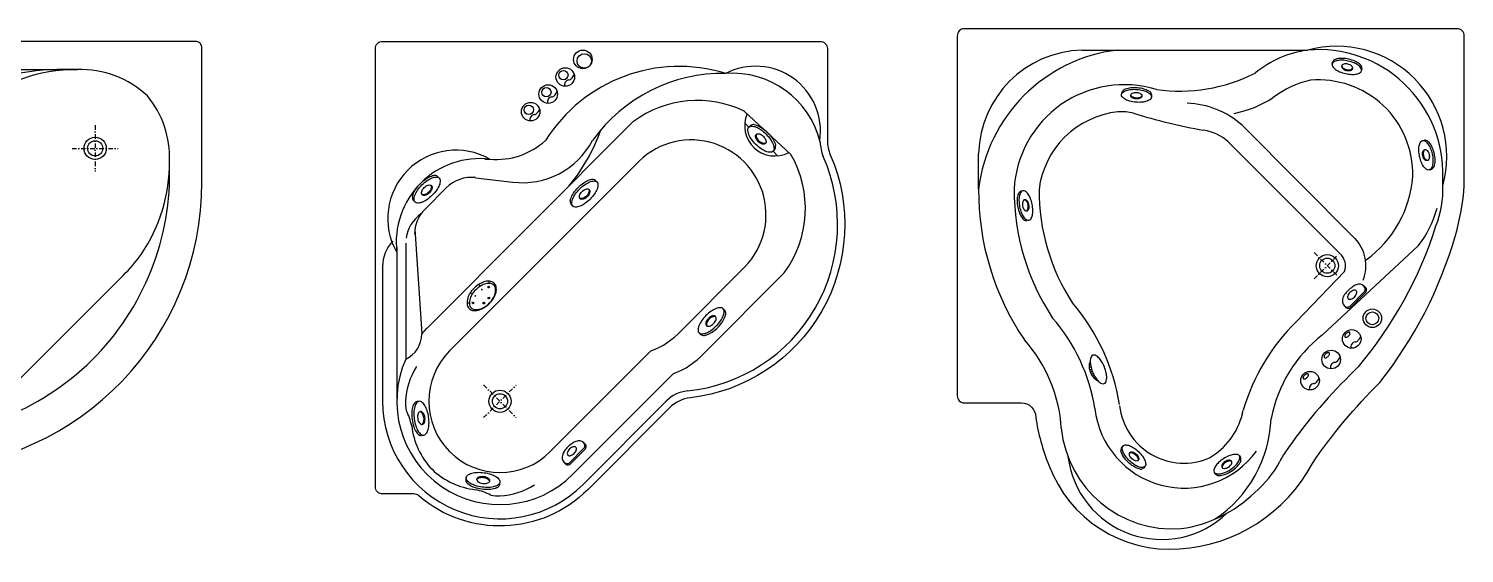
# Model space of a CAD drawing. Header units: millimetres. Extents: x 1333 to 16253, y 1167 to 12480.
# Drawn here: x 9837 to 13871, y 1200 to 2672 of the extents above; entities that cross this region are included whole.
import ezdxf

# ---------------------------------------------------------------- set-up
doc = ezdxf.new("R2010")
doc.units = ezdxf.units.MM
doc.linetypes.add('DASHDOT', pattern=[25.4, 12.7, -6.35, 0, -6.35])

# ---------------------------------------------------------------- blocks, each defined once
blk = doc.blocks.new('40')
at = {"color": 0, "linetype": 'DASHDOT'}
for p, q in [((1881.9, -11389.8), (1881.9, -11519.8)), ((1816.9, -11454.8), (1946.9, -11454.8))]:
    blk.add_line(p, q, dxfattribs=at)
at = {"color": 0}
blk.add_lwpolyline([(981.9, -12338.2, 0.414214), (1000.7, -12354.8), (1408.5, -12354.8, 0.402875), (2181.9, -11549.5), (2181.9, -11173.7, 0.450517), (2163, -11154.8), (1000.7, -11154.8, 0.414214), (981.9, -11171.5), (981.9, -12338.2)], format="xyb", dxfattribs=at)
for points in [[(2181.9, -11171.4), (2181.9, -11171.5)], [(1307.9, -11233.8), (1831.9, -11233.8)], [(1174, -11701.4), (1535.9, -11339.6)], [(1060.9, -11480.8), (1060.9, -12004.8)], [(1623.2, -12148.8), (1960.7, -11811.3)]]:
    blk.add_lwpolyline(points, dxfattribs=at)
for radius in [31.3, 21.3]:
    blk.add_circle((1881.9, -11454.8), radius, dxfattribs=at)
for centre, radius, start, end in [((1795.7, -11968.7), 735.7, 87.1843, 182.8157), ((1292.9, -11465.9), 232.5, 86.3096, 183.6904), ((1827.4, -11688.5), 454.7, 89.4365, 129.8786), ((1842.6, -11505.9), 272.2, 46.7152, 92.2503), ((1818.7, -11480.3), 272.2, 357.7497, 39.3566), ((1636, -11495.5), 454.7, 325.6075, 0.5635), ((1354.2, -11525.2), 737, 267.3392, 1.9671), ((1516.2, -12000.9), 454.7, 138.7961, 180.5635), ((1660.2, -11502.6), 430.8, 314.219, 324.5695), ((1333.5, -12016.1), 272.2, 177.7497, 223.2848), ((1323.6, -11806.7), 454.7, 269.4365, 311.2039), ((1312.8, -11964.1), 297.4, 233.3636, 271.2358)]:
    blk.add_arc(centre, radius, start, end, dxfattribs=at)
blk = doc.blocks.new('41')
at = {"color": 0}
for p, q in [((3707.1, -11351), (3837.1, -11472.1)), ((2814.4, -11959.5), (3394.2, -11379.7)), ((3718.9, -11395.2), (3723.3, -11390.7)), ((2977.2, -11485.2), (2991.1, -11485.2)), ((3786.8, -11463), (3791.2, -11458.6)), ((2848.6, -11538), (2844.2, -11533.6)), ((2878, -12023.2), (3401.3, -11499.9)), ((2951.1, -11537.1), (3055.6, -11549.6)), ((2808.8, -11625.3), (2868.4, -11565.6)), ((3292, -11549.1), (3287.5, -11544.6)), ((2780.7, -11605.9), (2776.3, -11601.5)), ((3224.1, -11616.9), (3219.7, -11612.5)), ((2780.5, -11681.9), (2799.5, -11975.6)), ((2729.5, -11732.9), (2729.5, -12164.6)), ((2754.5, -11721), (2754.5, -12046.8)), ((2689.5, -11786), (2689.5, -12164.6)), ((3528.6, -11966.6), (3698.3, -11796.9)), ((3592.2, -12030.2), (3818.5, -11804)), ((2935.1, -11860.3), (2941.5, -11864.1)), ((2959.6, -11835.9), (2963.3, -11842.3)), ((2988, -11827.6), (2987.9, -11834.2)), ((2926.8, -11888.8), (2933.5, -11888.6)), ((3646.7, -11904.8), (3651.2, -11909.2)), ((3578.9, -11972.7), (3583.3, -11977.1)), ((3160.9, -12306), (3443.7, -12023.2)), ((3224.5, -12369.6), (3507.4, -12086.8)), ((2792.3, -12164.6), (2786.1, -12165.4)), ((3252.8, -12397.9), (3486.4, -12164.3)), ((2805.2, -12259.7), (2799.1, -12260.5)), ((2924.4, -12378.8), (2923.5, -12385)), ((3019.5, -12391.8), (3018.6, -12398))]:
    blk.add_line(p, q, dxfattribs=at)
at = {"color": 0, "linetype": 'DASHDOT'}
for p, q in [((2973.5, -12210.5), (3065.4, -12118.6)), ((2973.5, -12118.6), (3065.4, -12210.5))]:
    blk.add_line(p, q, dxfattribs=at)
at = {"color": 0}
for points in [[(2689.5, -12424.6, -0.414214), (2669.5, -12404.6), (2669.5, -11174.6, -0.414214), (2689.5, -11154.6), (3919.5, -11154.6, -0.414214), (3939.5, -11174.6), (3939.5, -11432.8, 0.102913), (3947.8, -11472.7, -0.50347), (3554.8, -12154.8, 0.169103), (3495.6, -12183.4), (3267, -12412.1, -0.393008), (2790.7, -12429.5, 0.180023), (2777.6, -12424.6)], [(3786.8, -11463, -0.195373), (3780.1, -11465.8, -0.099475), (3766.6, -11463.3, -0.057039), (3753.4, -11456.2, -0.043658), (3738.4, -11443.6, -0.043658), (3725.8, -11428.5, -0.057039), (3718.6, -11415.3, -0.099475), (3716.1, -11401.8, -0.195373), (3718.9, -11395.2, -0.195373), (3725.5, -11392.4, -0.099475), (3739.1, -11394.9, -0.057039), (3752.3, -11402.1, -0.043658), (3767.3, -11414.7, -0.043658), (3779.9, -11429.7, -0.057039), (3787.1, -11442.9, -0.099475), (3789.6, -11456.4, -0.195373)], [(3739.8, -11415.6, -0.158719), (3743.1, -11413.9, -0.106448), (3748.7, -11414.2, -0.071544), (3754.1, -11416.6, -0.057886), (3759.9, -11421.1, -0.057886), (3764.4, -11426.9, -0.071544), (3766.8, -11432.3, -0.106448), (3767.1, -11437.9, -0.158719), (3765.4, -11441.2, -0.158719), (3762, -11442.9, -0.106448), (3756.5, -11442.6, -0.071544), (3751, -11440.2, -0.057886), (3745.3, -11435.7, -0.057886), (3740.7, -11429.9, -0.071544), (3738.4, -11424.5, -0.106448), (3738, -11418.9, -0.158719)], [(2848.6, -11538, -0.195373), (2851.4, -11544.6, -0.099475), (2848.9, -11558.2, -0.057039), (2841.7, -11571.4, -0.043658), (2829.1, -11586.4, -0.043658), (2814.1, -11599, -0.057039), (2800.9, -11606.1, -0.099475), (2787.4, -11608.7, -0.195373), (2780.7, -11605.9, -0.195373), (2777.9, -11599.2, -0.099475), (2780.5, -11585.7, -0.057039), (2787.6, -11572.5, -0.043658), (2800.2, -11557.5, -0.043658), (2815.2, -11544.9, -0.057039), (2828.5, -11537.7, -0.099475), (2842, -11535.2, -0.195373)], [(2801.2, -11585, -0.158719), (2799.4, -11581.7, -0.106448), (2799.8, -11576.1, -0.071544), (2802.1, -11570.7, -0.057886), (2806.7, -11564.9, -0.057886), (2812.4, -11560.4, -0.071544), (2817.9, -11558, -0.106448), (2823.4, -11557.7, -0.158719), (2826.8, -11559.4, -0.158719), (2828.5, -11562.7, -0.106448), (2828.2, -11568.3, -0.071544), (2825.8, -11573.7, -0.057886), (2821.3, -11579.5, -0.057886), (2815.5, -11584, -0.071544), (2810.1, -11586.4, -0.106448), (2804.5, -11586.7, -0.158719)], [(3292, -11549.1, -0.195373), (3294.8, -11555.7, -0.099475), (3292.2, -11569.2, -0.057039), (3285.1, -11582.4, -0.043658), (3272.5, -11597.5, -0.043658), (3257.4, -11610.1, -0.057039), (3244.2, -11617.2, -0.099475), (3230.7, -11619.7, -0.195373), (3224.1, -11616.9, -0.195373), (3221.3, -11610.3, -0.099475), (3223.8, -11596.8, -0.057039), (3231, -11583.6, -0.043658), (3243.6, -11568.6, -0.043658), (3258.6, -11556, -0.057039), (3271.8, -11548.8, -0.099475), (3285.3, -11546.3, -0.195373)], [(3244.5, -11596.1, -0.158719), (3242.8, -11592.7, -0.106448), (3243.1, -11587.2, -0.071544), (3245.5, -11581.7, -0.057886), (3250, -11576, -0.057886), (3255.8, -11571.4, -0.071544), (3261.2, -11569.1, -0.106448), (3266.8, -11568.7, -0.158719), (3270.1, -11570.5, -0.158719), (3271.8, -11573.8, -0.106448), (3271.5, -11579.4, -0.071544), (3269.2, -11584.8, -0.057886), (3264.6, -11590.6, -0.057886), (3258.9, -11595.1, -0.071544), (3253.4, -11597.5, -0.106448), (3247.9, -11597.8, -0.158719)], [(2932.7, -11904.2, 0.150682), (2942.6, -11909.4, 0.107021), (2958.3, -11909, 0.075013), (2973.6, -11902.7, 0.061733), (2989.6, -11890.3, 0.061733), (3002, -11874.4, 0.075013), (3008.3, -11859, 0.107021), (3008.7, -11843.4, 0.150682), (3003.4, -11833.5, 0.150682), (2993.5, -11828.2, 0.107021), (2977.9, -11828.6, 0.075013), (2962.5, -11834.9, 0.061733), (2946.6, -11847.3, 0.061733), (2934.2, -11863.3, 0.075013), (2927.9, -11878.6, 0.107021), (2927.5, -11894.3, 0.150682)], [(2938.5, -11902.5, 0.153547), (2947.2, -11907, 0.106863), (2961.2, -11906.5, 0.073765), (2974.9, -11900.8, 0.060325), (2989.2, -11889.6, 0.060325), (3000.4, -11875.3, 0.073765), (3006.2, -11861.5, 0.106863), (3006.7, -11847.6, 0.153547), (3002.1, -11838.9, 0.153547), (2993.4, -11834.3, 0.106863), (2979.5, -11834.8, 0.073765), (2965.7, -11840.6, 0.060325), (2951.4, -11851.8, 0.060325), (2940.2, -11866.1, 0.073765), (2934.5, -11879.8, 0.106863), (2934, -11893.8, 0.153547)], [(3646.7, -11904.8, 0.195373), (3640.1, -11902, 0.099475), (3626.6, -11904.5, 0.057039), (3613.4, -11911.7, 0.043658), (3598.4, -11924.3, 0.043658), (3585.8, -11939.3, 0.057039), (3578.6, -11952.5, 0.099475), (3576.1, -11966, 0.195373), (3578.9, -11972.7, 0.195373), (3585.5, -11975.5, 0.099475), (3599, -11972.9, 0.057039), (3612.2, -11965.8, 0.043658), (3627.3, -11953.2, 0.043658), (3639.9, -11938.1, 0.057039), (3647, -11924.9, 0.099475), (3649.5, -11911.4, 0.195373)], [(3599.7, -11952.2, 0.158719), (3603.1, -11954, 0.106448), (3608.6, -11953.6, 0.071544), (3614.1, -11951.3, 0.057886), (3619.8, -11946.7, 0.057886), (3624.4, -11941, 0.071544), (3626.8, -11935.5, 0.106448), (3627.1, -11930, 0.158719), (3625.4, -11926.6, 0.158719), (3622, -11924.9, 0.106448), (3616.5, -11925.2, 0.071544), (3611, -11927.6, 0.057886), (3605.3, -11932.1, 0.057886), (3600.7, -11937.9, 0.071544), (3598.3, -11943.3, 0.106448), (3598, -11948.9, 0.158719)], [(2805.2, -12259.7, 0.195373), (2811.5, -12256.1, 0.099475), (2817.7, -12243.8, 0.057039), (2820, -12229, 0.043658), (2819, -12209.4, 0.043658), (2814.7, -12190.3, 0.057039), (2808.5, -12176.6, 0.099475), (2799.3, -12166.4, 0.195373), (2792.3, -12164.6, 0.195373), (2786, -12168.2, 0.099475), (2779.9, -12180.5, 0.057039), (2777.6, -12195.3, 0.043658), (2778.5, -12214.9, 0.043658), (2782.9, -12234, 0.057039), (2789, -12247.7, 0.099475), (2798.3, -12257.9, 0.195373)], [(2795.9, -12193.5, 0.158719), (2792.5, -12195.2, 0.106448), (2789.4, -12199.8, 0.071544), (2788, -12205.6, 0.057886), (2788.2, -12212.9, 0.057886), (2790, -12220, 0.071544), (2792.9, -12225.2, 0.106448), (2797.1, -12228.8, 0.158719), (2800.8, -12229.5, 0.158719), (2804.2, -12227.8, 0.106448), (2807.3, -12223.2, 0.071544), (2808.7, -12217.5, 0.057886), (2808.6, -12210.1, 0.057886), (2806.8, -12203, 0.071544), (2803.9, -12197.8, 0.106448), (2799.6, -12194.2, 0.158719)], [(3210.2, -12315.9, 0.158719), (3213.2, -12317.4, 0.106448), (3218, -12317.2, 0.071544), (3222.8, -12315.1, 0.057886), (3227.8, -12311.2, 0.057886), (3231.9, -12306.2, 0.071544), (3234, -12301.5, 0.106448), (3234.3, -12296.6, 0.158719), (3232.8, -12293.7, 0.158719), (3229.9, -12292.2, 0.106448), (3225.1, -12292.4, 0.071544), (3220.3, -12294.4, 0.057886), (3215.2, -12298.4, 0.057886), (3211.2, -12303.3, 0.071544), (3209.1, -12308.1, 0.106448), (3208.8, -12312.9, 0.158719)], [(2924.4, -12378.8, -0.195373), (2927.9, -12372.6, -0.099475), (2940.2, -12366.4, -0.057039), (2955.1, -12364.1, -0.043658), (2974.7, -12365, -0.043658), (2993.8, -12369.4, -0.057039), (3007.5, -12375.5, -0.099475), (3017.7, -12384.8, -0.195373), (3019.5, -12391.8, -0.195373), (3015.9, -12398, -0.099475), (3003.6, -12404.2, -0.057039), (2988.7, -12406.5, -0.043658), (2969.1, -12405.5, -0.043658), (2950, -12401.2, -0.057039), (2936.3, -12395, -0.099475), (2926.1, -12385.8, -0.195373)], [(2990.5, -12388.1, -0.158719), (2988.9, -12391.5, -0.106448), (2984.3, -12394.6, -0.071544), (2978.5, -12396, -0.057886), (2971.2, -12395.9, -0.057886), (2964, -12394.1, -0.071544), (2958.9, -12391.2, -0.106448), (2955.3, -12386.9, -0.158719), (2954.6, -12383.2, -0.158719), (2956.2, -12379.8, -0.106448), (2960.8, -12376.7, -0.071544), (2966.6, -12375.3, -0.057886), (2973.9, -12375.5, -0.057886), (2981, -12377.3, -0.071544), (2986.2, -12380.2, -0.106448), (2989.8, -12384.4, -0.158719)]]:
    blk.add_lwpolyline(points, format="xyb", close=True, dxfattribs=at)
for points in [[(3707.4, -11383.7), (3718.9, -11395.2)], [(3786.8, -11463), (3799.4, -11475.7)], [(3213.6, -12338.3), (3257.1, -12294.7)], [(3216.6, -12341.3), (3260.2, -12297.7)]]:
    blk.add_lwpolyline(points, dxfattribs=at)
for points in [[(3734.2, -11387.9, -0.040111), (3740.5, -11389.6, -0.061877), (3755.5, -11397.2, -0.048131), (3771.6, -11410.4, -0.048131), (3784.8, -11426.4, -0.061877), (3792.4, -11441.4, -0.040111), (3794.1, -11447.7, -0.182518)], [(3766.3, -11440.1, -0.098425), (3764.1, -11440.9, -0.106448), (3758.5, -11440.6, -0.071544), (3753.1, -11438.2, -0.057886), (3747.3, -11433.7, -0.057886), (3742.8, -11427.9, -0.071544), (3740.4, -11422.5, -0.106448), (3740.1, -11416.9, -0.098425), (3740.9, -11414.7, -0.158719)], [(2773.4, -11590.6, -0.040111), (2775.1, -11584.2, -0.061877), (2782.8, -11569.3, -0.048131), (2796, -11553.2, -0.048131), (2812, -11540, -0.061877), (2827, -11532.4, -0.040111), (2833.3, -11530.7, -0.182518)], [(2825.7, -11558.5, -0.098425), (2826.5, -11560.7, -0.106448), (2826.2, -11566.3, -0.071544), (2823.8, -11571.7, -0.057886), (2819.2, -11577.5, -0.057886), (2813.5, -11582, -0.071544), (2808, -11584.4, -0.106448), (2802.5, -11584.7, -0.098425), (2800.3, -11583.9, -0.158719)], [(3216.8, -11601.6, -0.040111), (3218.5, -11595.3, -0.061877), (3226.1, -11580.3, -0.048131), (3239.3, -11564.3, -0.048131), (3255.3, -11551.1, -0.061877), (3270.3, -11543.5, -0.040111), (3276.6, -11541.8, -0.182518)], [(3269, -11569.6, -0.098425), (3269.8, -11571.8, -0.106448), (3269.5, -11577.3, -0.071544), (3267.1, -11582.8, -0.057886), (3262.6, -11588.5, -0.057886), (3256.8, -11593.1, -0.071544), (3251.4, -11595.5, -0.106448), (3245.8, -11595.8, -0.098425), (3243.6, -11595, -0.158719)], [(3594.2, -11980, 0.040111), (3600.5, -11978.2, 0.061877), (3615.5, -11970.6, 0.048131), (3631.5, -11957.4, 0.048131), (3644.7, -11941.4, 0.061877), (3652.3, -11926.4, 0.040111), (3654.1, -11920.1, 0.182518)], [(3626.3, -11927.7, 0.098425), (3624, -11926.9, 0.106448), (3618.5, -11927.2, 0.071544), (3613, -11929.6, 0.057886), (3607.3, -11934.2, 0.057886), (3602.7, -11939.9, 0.071544), (3600.3, -11945.4, 0.106448), (3600, -11950.9, 0.098425), (3600.9, -11953.1, 0.158719)], [(2777.2, -12172.4, 0.040111), (2774.8, -12178.4, 0.061877), (2771.7, -12195, 0.048131), (2772.5, -12215.7, 0.048131), (2777.3, -12235.9, 0.061877), (2784.6, -12251.1, 0.040111), (2788.6, -12256.2, 0.182518)], [(2799.4, -12229.5, 0.098425), (2801.4, -12228.2, 0.106448), (2804.5, -12223.6, 0.071544), (2805.9, -12217.8, 0.057886), (2805.7, -12210.5, 0.057886), (2803.9, -12203.4, 0.071544), (2801, -12198.2, 0.106448), (2796.8, -12194.6, 0.098425), (2794.5, -12193.9, 0.158719)], [(3239.1, -12275.5, 0.057766), (3232.9, -12277.1, 0.057039), (3222.4, -12282.7, 0.043658), (3210.4, -12292.6, 0.043658), (3200.3, -12304.4, 0.015076), (3198.5, -12307, 0.099475)], [(2954.6, -12384.7, -0.098425), (2955.8, -12382.7, -0.106448), (2960.4, -12379.6, -0.071544), (2966.2, -12378.2, -0.057886), (2973.5, -12378.3, -0.057886), (2980.7, -12380.1, -0.071544), (2985.8, -12383, -0.106448), (2989.5, -12387.3, -0.098425), (2990.1, -12389.5, -0.158719)], [(3011.7, -12406.8, -0.040111), (3005.6, -12409.3, -0.061877), (2989.1, -12412.3, -0.048131), (2968.3, -12411.5, -0.048131), (2948.1, -12406.7, -0.061877), (2933, -12399.4, -0.040111), (2927.8, -12395.4, -0.182518)]]:
    blk.add_lwpolyline(points, format="xyb", dxfattribs=at)
at = {"color": 0, "const_width": 2.5}
for points in [[(2969.1, -11850.1, -1), (2967.4, -11851.9, -1)], [(2988.6, -11843.3, -1), (2986.8, -11845.1, -1)], [(2942.6, -11889.3, 1), (2944.3, -11887.6, 1)], [(2949.3, -11869.9, 1), (2951.1, -11868.2, 1)], [(2973.5, -11889.6, 1), (2975.3, -11887.9, 1)], [(2988.8, -11874.3, -1), (2987.1, -11876.1, -1)]]:
    blk.add_lwpolyline(points, format="xyb", close=True, dxfattribs=at)
at = {"color": 0}
for centre, radius in [((3252.3, -11205.1), 26.1), ((3256.4, -11209.4), 20.2), ((3202.9, -11254.5), 26.1), ((3197.6, -11249.3), 13.1), ((3155, -11302.4), 26.1), ((3149.8, -11297.2), 13.1), ((3105.6, -11351.8), 26.1), ((3100.4, -11346.6), 13.1), ((2987.7, -11844.2), 2.31), ((2943.5, -11888.5), 2.31), ((2974.2, -11889.1), 2.31), ((2988.3, -11875), 2.31), ((3019.5, -12164.6), 31.3), ((3019.5, -12164.6), 21.3)]:
    blk.add_circle(centre, radius, dxfattribs=at)
for centre, radius, start, end in [((3523, -11668.1), 443.2, 72.8446, 147.934), ((3174.7, -11217.1), 61.9, 317.5539, 329.7295), ((3646.2, -11695.8), 451.3, 89.0433, 144.3492), ((3737.6, -11406.8), 182.6, 351.8119, 117.3662), ((3672.8, -11498), 254.1, 13.8975, 94.3035), ((3215.1, -11276.8), 14.5, 97.3707, 195.0399), ((3213.3, -11253.6), 8.9, 269.5067, 323.447), ((3167.2, -11324.7), 14.5, 97.3707, 195.0399), ((3165.4, -11301.5), 8.9, 269.5067, 323.447), ((3126.9, -11265), 61.9, 317.5539, 329.7295), ((3574.4, -11623.8), 303.4, 64.0468, 126.4248), ((3117.8, -11374.1), 14.5, 97.3707, 195.0399), ((3116, -11350.9), 8.9, 269.5067, 323.447), ((3077.5, -11314.4), 61.9, 317.5539, 329.7295), ((3791.6, -11391.5), 84.6, 156.369, 297.689), ((2798.7, -11219.6), 536.8, 320.5298, 340.1234), ((3732.7, -11404.2), 16.4, 84.7302, 124.9485), ((3009.5, -11280.8), 205.2, 264.849, 312.2226), ((3082.3, -11327.9), 223.3, 263.1295, 331.9992), ((3556.9, -11641.3), 210.2, 312.2737, 137.7263), ((3777.8, -11449.2), 16.4, 325.0515, 5.2698), ((4019.5, -11437), 100, 180, 203.9179), ((2895.8, -11651.5), 191.7, 60.1842, 209.8158), ((2963.2, -11718.9), 235.4, 83.1892, 186.8108), ((3498.4, -11668.1), 470, 275.9131, 23.9179), ((3574.4, -11623.8), 303.4, 323.5752, 30.0112), ((2834.8, -11547), 16.4, 55.0515, 95.2698), ((2939.1, -11636.3), 100, 83.1295, 135), ((3278.1, -11558.1), 16.4, 55.0515, 95.2698), ((2789.7, -11592.1), 16.4, 174.7302, 214.9485), ((3233.1, -11603.1), 16.4, 174.7302, 214.9485), ((2854.5, -11721), 100, 124.8179, 171.8699), ((2879.5, -11696), 100, 135, 180), ((2789.5, -11786), 100, 135, 180), ((3637.7, -11918.6), 16.4, 354.7302, 34.9485), ((2721.2, -11975.9), 78.3, 295.1544, 0.2232), ((3019.5, -12164.6), 290, 135, 139.3428), ((3373, -11825.2), 210.2, 289.6538, 317.7263), ((3592.7, -11963.6), 16.4, 235.0515, 275.2698), ((3019.5, -12164.6), 290, 156.0349, 315), ((3019.5, -12164.6), 200, 135, 315), ((3436.7, -11888.8), 210.2, 289.6538, 317.7263), ((2956.2, -12175.9), 202.7, 147.6231, 176.8062), ((3557.1, -12235), 100, 95.9131, 135), ((3019.5, -12164.6), 330, 180, 315), ((2844.9, -12168.9), 91.1, 177.2928, 193.3108), ((2791.1, -12181), 16.4, 107.807, 148.0253), ((2568.2, -12279.5), 208.3, 12.7837, 25.492), ((2980.6, -12209.9), 210.6, 186.417, 223.7624), ((2799.7, -12244.2), 16.4, 227.4857, 267.704), ((3242.1, -12292.4), 17.1, 25.8403, 100.007), ((3251.1, -12291.7), 10.8, 326.3237, 65.3925), ((3246.1, -12289.4), 12.2, 334.1157, 21.5493), ((3211.2, -12323.2), 17.1, 169.993, 244.1597), ((3225.8, -12323), 31.5, 149.6316, 174.9948), ((3210.6, -12332.3), 10.8, 204.6075, 303.6763), ((3208.2, -12327.3), 12.2, 248.4507, 295.8843), ((2974.2, -12203.5), 210.6, 226.2376, 263.583), ((2939.9, -12384.3), 16.4, 182.296, 222.5143), ((2904.5, -12615.9), 208.3, 64.508, 77.2163), ((3003, -12392.9), 16.4, 301.9747, 342.193), ((3008.2, -12227.9), 202.7, 273.1938, 302.3769), ((3015.2, -12339.2), 91.1, 256.6892, 272.7072)]:
    blk.add_arc(centre, radius, start, end, dxfattribs=at)
blk = doc.blocks.new('42')
at = {"color": 0}
for p, q in [((5358.2, -11218.1), (5359.5, -11212.7)), ((5440.8, -11236.6), (5442, -11231.2)), ((4766.2, -11304.1), (4766.6, -11298.6)), ((4850.5, -11310.7), (4851, -11305.2)), ((5612.3, -11432.9), (5617.7, -11431.7)), ((5630.8, -11515.5), (5636.2, -11514.3)), ((4489.1, -11573.7), (4483.7, -11574.8)), ((4505.7, -11656.6), (4500.3, -11657.7)), ((4770.5, -12289.7), (4766.7, -12293.7)), ((5097.7, -12317.9), (5100.7, -12322.6)), ((4831.8, -12348.1), (4827.9, -12352.1)), ((5026.9, -12364.2), (5029.9, -12368.8))]:
    blk.add_line(p, q, dxfattribs=at)
at = {"color": 0, "linetype": 'DASHDOT'}
for p, q in [((5307.6, -11820.9), (5379.2, -11749.3)), ((5307.7, -11747.4), (5377, -11816.7))]:
    blk.add_line(p, q, dxfattribs=at)
at = {"color": 0}
for points in [[(5729.4, -11558.8), (5729.4, -11139.1, 0.414214), (5709.4, -11119.1), (4324.4, -11119.1, 0.414214), (4304.4, -11139.1), (4304.4, -12149.1, 0.414214), (4324.4, -12169.1), (4484.9, -12169.1, -0.414214), (4524.9, -12209.1, 0.062234), (4562.3, -12344.2, 0.3336), (4929.4, -12579.1, 0.259184), (5302.6, -12339, -0.048654), (5492.1, -12111.9, 0.097168), (5704.3, -11699.6, 0.05446), (5729.4, -11558.8, 0.05446)], [(5439, -11221.7, 0.040111), (5434.8, -11217.8, 0.061877), (5422, -11210.2, 0.048131), (5404.6, -11204.5, 0.048131), (5386.5, -11202.3, 0.061877), (5371.7, -11203.7, 0.040111), (5366.2, -11205.4, 0.182518)], [(5385, -11222.5, 0.098425), (5385.5, -11224.5, 0.106448), (5388.3, -11228.5, 0.071544), (5392.6, -11231.4, 0.057886), (5398.7, -11233.6, 0.057886), (5405.2, -11234.3, 0.071544), (5410.4, -11233.5, 0.106448), (5414.6, -11231.1, 0.098425), (5415.9, -11229.4, 0.158719)], [(4772.2, -11290.4, -0.040111), (4777.5, -11287.9, -0.061877), (4791.9, -11284.4, -0.048131), (4810.2, -11284.1, -0.048131), (4828.2, -11287.3, -0.061877), (4841.9, -11293, -0.040111), (4846.7, -11296.2, -0.182518)], [(4823.6, -11307, -0.098425), (4822.6, -11308.9, -0.106448), (4818.7, -11311.8, -0.071544), (4813.7, -11313.4, -0.057886), (4807.3, -11313.6, -0.057886), (4800.9, -11312.3, -0.071544), (4796.2, -11310.1, -0.106448), (4792.8, -11306.5, -0.098425), (4792.1, -11304.6, -0.158719)], [(5627.1, -11434.7, -0.040111), (5631, -11439, -0.061877), (5638.6, -11451.7, -0.048131), (5644.3, -11469.1, -0.048131), (5646.6, -11487.3, -0.061877), (5645.2, -11502, -0.040111), (5643.4, -11507.6, -0.182518)], [(5626.4, -11488.7, -0.098425), (5624.3, -11488.3, -0.106448), (5620.3, -11485.5, -0.071544), (5617.4, -11481.1, -0.057886), (5615.3, -11475, -0.057886), (5614.6, -11468.6, -0.071544), (5615.4, -11463.4, -0.106448), (5617.8, -11459.1, -0.098425), (5619.4, -11457.8, -0.158719)], [(4476.3, -11581.3, 0.040111), (4474.4, -11586.8, 0.061877), (4472.7, -11601.5, 0.048131), (4474.6, -11619.7, 0.048131), (4479.9, -11637.3, 0.061877), (4487.1, -11650.2, 0.040111), (4490.9, -11654.5, 0.182518)], [(4498.9, -11630.4, 0.098425), (4500.6, -11629.2, 0.106448), (4503.1, -11624.9, 0.071544), (4504, -11619.8, 0.057886), (4503.5, -11613.3, 0.057886), (4501.5, -11607.2, 0.071544), (4498.6, -11602.8, 0.106448), (4494.7, -11599.8, 0.098425), (4492.7, -11599.3, 0.158719)], [(5431.9, -11836.3, 0.057766), (5425.7, -11837.9, 0.057039), (5415.2, -11843.5, 0.043658), (5403.2, -11853.4, 0.043658), (5393.1, -11865.3, 0.015076), (5391.3, -11867.9, 0.099475)], [(4678.3, -12053.3, 0.10552), (4675.3, -12062.2, 0.070112), (4675.6, -12072.3, 0.05636), (4679.1, -12084.4, 0.05636), (4685.2, -12095.4, 0.070112), (4692.1, -12102.7, 0.091563), (4699.3, -12106.5, 0.044698)], [(4818.4, -12354.9, -0.040111), (4812.8, -12353.5, -0.061877), (4799.4, -12347.1, -0.048131), (4785, -12335.8, -0.048131), (4773.1, -12321.9, -0.061877), (4766.1, -12308.9, -0.040111), (4764.4, -12303.3, -0.182518)], [(4789.1, -12309.5, -0.098425), (4791, -12308.7, -0.106448), (4795.9, -12308.9, -0.071544), (4800.8, -12310.9, -0.057886), (4805.9, -12314.8, -0.057886), (4810.1, -12319.7, -0.071544), (4812.3, -12324.5, -0.106448), (4812.7, -12329.4, -0.098425), (4812, -12331.4, -0.158719)], [(5038.8, -12373.3, 0.040111), (5044.5, -12373, 0.061877), (5058.8, -12369.1, 0.048131), (5075.1, -12360.6, 0.048131), (5089.4, -12349.2, 0.061877), (5098.6, -12337.6, 0.040111), (5101.3, -12332.5, 0.182518)], [(5075.9, -12334, 0.098425), (5074.1, -12332.9, 0.106448), (5069.3, -12332.2, 0.071544), (5064.1, -12333.3, 0.057886), (5058.4, -12336.2, 0.057886), (5053.4, -12340.3, 0.071544), (5050.3, -12344.6, 0.106448), (5049.1, -12349.3, 0.098425), (5049.4, -12351.4, 0.158719)]]:
    blk.add_lwpolyline(points, format="xyb", dxfattribs=at)
for points in [[(4654.4, -11179.1), (5289.4, -11179.1)], [(5423, -11708.3), (5104.8, -11390.1)], [(5380.6, -11750.7), (5066.2, -11436.3)], [(4364.4, -11569.1), (4364.4, -11469.1)], [(5669.4, -11558.8), (5669.4, -11536.2)], [(5600.2, -11728.4), (5330.9, -11978.5)], [(5392.6, -11800.5), (5256.9, -11941.3)], [(5406.4, -11899.1), (5449.9, -11855.6)], [(5409.4, -11902.1), (5452.9, -11858.6)], [(4675.3, -12062.5), (4678.8, -12061)], [(4675.2, -12069.6), (4680.1, -12067.6)], [(4676.4, -12076.2), (4681.9, -12074.1)], [(4678.3, -12082.6), (4684, -12080.3)], [(4681, -12088.6), (4686.6, -12086.4)], [(4684.5, -12094.4), (4689.5, -12092.3)], [(4688.8, -12099.7), (4692.9, -12098.1)], [(4694.7, -12104.5), (4696.8, -12103.7)]]:
    blk.add_lwpolyline(points, dxfattribs=at)
for points in [[(5358.2, -11218.1, 0.195373), (5359.3, -11224.3, 0.099475), (5367.6, -11233.2, 0.057039), (5379.1, -11239.6, 0.043658), (5395.6, -11244.9, 0.043658), (5412.7, -11247.2, 0.057039), (5425.9, -11246.3, 0.099475), (5437.2, -11241.8, 0.195373), (5440.8, -11236.6, 0.195373), (5439.8, -11230.3, 0.099475), (5431.5, -11221.4, 0.057039), (5419.9, -11215, 0.043658), (5403.5, -11209.7, 0.043658), (5386.3, -11207.4, 0.057039), (5373.1, -11208.3, 0.099475), (5361.9, -11212.8, 0.195373)], [(5415.8, -11230.7, 0.158719), (5415.5, -11227.4, 0.106448), (5412.6, -11223.4, 0.071544), (5408.3, -11220.4, 0.057886), (5402.2, -11218.3, 0.057886), (5395.7, -11217.6, 0.071544), (5390.6, -11218.4, 0.106448), (5386.3, -11220.8, 0.158719), (5384.6, -11223.7, 0.158719), (5384.9, -11227, 0.106448), (5387.7, -11231, 0.071544), (5392.1, -11233.9, 0.057886), (5398.2, -11236, 0.057886), (5404.6, -11236.7, 0.071544), (5409.8, -11235.9, 0.106448), (5414.1, -11233.5, 0.158719)], [(4850.5, -11310.7, -0.195373), (4847.7, -11316.3, -0.099475), (4837.2, -11322.4, -0.057039), (4824.2, -11325.2, -0.043658), (4806.9, -11325.3, -0.043658), (4789.9, -11322.5, -0.057039), (4777.5, -11317.7, -0.099475), (4768.1, -11310.1, -0.195373), (4766.2, -11304.1, -0.195373), (4769, -11298.4, -0.099475), (4779.5, -11292.3, -0.057039), (4792.5, -11289.6, -0.043658), (4809.8, -11289.4, -0.043658), (4826.8, -11292.3, -0.057039), (4839.2, -11297, -0.099475), (4848.6, -11304.6, -0.195373)], [(4791.8, -11305.8, -0.158719), (4793.1, -11302.7, -0.106448), (4797, -11299.8, -0.071544), (4802, -11298.2, -0.057886), (4808.5, -11298, -0.057886), (4814.8, -11299.2, -0.071544), (4819.5, -11301.5, -0.106448), (4822.9, -11305.1, -0.158719), (4823.7, -11308.3, -0.158719), (4822.4, -11311.4, -0.106448), (4818.5, -11314.3, -0.071544), (4813.5, -11315.9, -0.057886), (4807.1, -11316.1, -0.057886), (4800.7, -11314.9, -0.071544), (4796, -11312.6, -0.106448), (4792.6, -11309, -0.158719)], [(5630.8, -11515.5, -0.195373), (5624.5, -11514.5, -0.099475), (5615.6, -11506.2, -0.057039), (5609.2, -11494.6, -0.043658), (5604, -11478.2, -0.043658), (5601.7, -11461, -0.057039), (5602.6, -11447.8, -0.099475), (5607.1, -11436.6, -0.195373), (5612.3, -11432.9, -0.195373), (5618.5, -11434, -0.099475), (5627.4, -11442.2, -0.057039), (5633.9, -11453.8, -0.043658), (5639.1, -11470.3, -0.043658), (5641.4, -11487.4, -0.057039), (5640.5, -11500.6, -0.099475), (5636, -11511.9, -0.195373)], [(5618.2, -11458, -0.158719), (5621.5, -11458.3, -0.106448), (5625.5, -11461.1, -0.071544), (5628.4, -11465.5, -0.057886), (5630.5, -11471.6, -0.057886), (5631.2, -11478, -0.071544), (5630.4, -11483.2, -0.106448), (5628, -11487.5, -0.158719), (5625.2, -11489.2, -0.158719), (5621.8, -11488.9, -0.106448), (5617.9, -11486, -0.071544), (5614.9, -11481.7, -0.057886), (5612.8, -11475.6, -0.057886), (5612.1, -11469.1, -0.071544), (5612.9, -11463.9, -0.106448), (5615.3, -11459.7, -0.158719)], [(4505.7, -11656.6, 0.195373), (4511, -11653.1, 0.099475), (4515.8, -11642, 0.057039), (4517, -11628.8, 0.043658), (4515.1, -11611.6, 0.043658), (4510.2, -11595, 0.057039), (4504, -11583.3, 0.099475), (4495.3, -11574.9, 0.195373), (4489.1, -11573.7, 0.195373), (4483.8, -11577.2, 0.099475), (4479.1, -11588.3, 0.057039), (4477.9, -11601.5, 0.043658), (4479.8, -11618.7, 0.043658), (4484.6, -11635.3, 0.057039), (4490.8, -11647, 0.099475), (4499.5, -11655.5, 0.195373)], [(4493.9, -11598.9, 0.158719), (4491, -11600.6, 0.106448), (4488.5, -11604.8, 0.071544), (4487.6, -11610, 0.057886), (4488.1, -11616.4, 0.057886), (4490.1, -11622.6, 0.071544), (4493, -11627, 0.106448), (4496.9, -11629.9, 0.158719), (4500.2, -11630.3, 0.158719), (4503.1, -11628.7, 0.106448), (4505.6, -11624.4, 0.071544), (4506.5, -11619.3, 0.057886), (4506, -11612.8, 0.057886), (4504, -11606.7, 0.071544), (4501.1, -11602.3, 0.106448), (4497.2, -11599.3, 0.158719)], [(5403, -11876.7, 0.158719), (5406, -11878.2, 0.106448), (5410.8, -11878, 0.071544), (5415.6, -11876, 0.057886), (5420.6, -11872, 0.057886), (5424.6, -11867.1, 0.071544), (5426.8, -11862.3, 0.106448), (5427.1, -11857.5, 0.158719), (5425.6, -11854.5, 0.158719), (5422.7, -11853, 0.106448), (5417.8, -11853.2, 0.071544), (5413.1, -11855.3, 0.057886), (5408, -11859.2, 0.057886), (5404, -11864.2, 0.071544), (5401.9, -11868.9, 0.106448), (5401.6, -11873.8, 0.158719)], [(5397.5, -11974.3, 0.052913), (5395.1, -11977.3, 0.066769), (5393.8, -11980, 0.104975), (5393.5, -11982.7, 0.170189), (5394.3, -11984.3, 0.170189), (5395.9, -11985, 0.104975), (5398.6, -11984.8, 0.066769), (5401.3, -11983.5, 0.052913), (5404.2, -11981.1, 0.052913), (5406.6, -11978.2, 0.066769), (5407.9, -11975.5, 0.104975), (5408.2, -11972.7, 0.170189), (5407.4, -11971.2, 0.170189), (5405.8, -11970.4, 0.104975), (5403.1, -11970.7, 0.066769), (5400.4, -11972, 0.052913)], [(4685.4, -12035.4, 0.197248), (4680.8, -12039.9, 0.09896), (4678.3, -12051.9, 0.056355), (4679.6, -12065.2, 0.043043), (4684.7, -12082, 0.043043), (4692.6, -12097.7, 0.056355), (4700.9, -12108.2, 0.09896), (4711.1, -12115.1, 0.197248), (4717.4, -12115.1, 0.197248), (4722, -12110.7, 0.09896), (4724.5, -12098.7, 0.056355), (4723.2, -12085.4, 0.043043), (4718.1, -12068.6, 0.043043), (4710.2, -12052.9, 0.056355), (4701.9, -12042.4, 0.09896), (4691.7, -12035.5, 0.197248)], [(5339.7, -12032.1, 0.052913), (5337.4, -12035, 0.066769), (5336.1, -12037.7, 0.104975), (5335.8, -12040.4, 0.170189), (5336.6, -12042, 0.170189), (5338.1, -12042.8, 0.104975), (5340.9, -12042.5, 0.066769), (5343.6, -12041.2, 0.052913), (5346.5, -12038.9, 0.052913), (5348.9, -12035.9, 0.066769), (5350.2, -12033.2, 0.104975), (5350.4, -12030.5, 0.170189), (5349.7, -12028.9, 0.170189), (5348.1, -12028.2, 0.104975), (5345.4, -12028.4, 0.066769), (5342.7, -12029.7, 0.052913)], [(5280.5, -12091.3, 0.052913), (5278.1, -12094.2, 0.066769), (5276.9, -12096.9, 0.104975), (5276.6, -12099.7, 0.170189), (5277.3, -12101.2, 0.170189), (5278.9, -12102, 0.104975), (5281.7, -12101.7, 0.066769), (5284.4, -12100.5, 0.052913), (5287.3, -12098.1, 0.052913), (5289.7, -12095.2, 0.066769), (5290.9, -12092.5, 0.104975), (5291.2, -12089.7, 0.170189), (5290.5, -12088.1, 0.170189), (5288.9, -12087.4, 0.104975), (5286.1, -12087.7, 0.066769), (5283.4, -12088.9, 0.052913)], [(4770.5, -12289.7, -0.195373), (4776.3, -12287.1, -0.099475), (4788.3, -12289, -0.057039), (4800.1, -12295.1, -0.043658), (4813.6, -12305.9, -0.043658), (4825, -12318.9, -0.057039), (4831.6, -12330.3, -0.099475), (4834.1, -12342.2, -0.195373), (4831.8, -12348.1, -0.195373), (4826, -12350.7, -0.099475), (4814, -12348.8, -0.057039), (4802.2, -12342.7, -0.043658), (4788.7, -12331.9, -0.043658), (4777.3, -12319, -0.057039), (4770.7, -12307.5, -0.099475), (4768.2, -12295.6, -0.195373)], [(4813, -12330.6, -0.158719), (4810, -12332.1, -0.106448), (4805.1, -12332, -0.071544), (4800.3, -12330, -0.057886), (4795.1, -12326.1, -0.057886), (4791, -12321.1, -0.071544), (4788.8, -12316.4, -0.106448), (4788.4, -12311.5, -0.158719), (4789.8, -12308.5, -0.158719), (4792.8, -12306.9, -0.106448), (4797.7, -12307.1, -0.071544), (4802.5, -12309, -0.057886), (4807.7, -12312.9, -0.057886), (4811.8, -12317.9, -0.071544), (4814, -12322.7, -0.106448), (4814.4, -12327.6, -0.158719)], [(5097.7, -12317.9, 0.195373), (5092.5, -12314.3, 0.099475), (5080.4, -12314.1, 0.057039), (5067.7, -12317.9, 0.043658), (5052.4, -12326, 0.043658), (5038.9, -12336.7, 0.057039), (5030.3, -12346.8, 0.099475), (5025.7, -12358, 0.195373), (5026.9, -12364.2, 0.195373), (5032.1, -12367.8, 0.099475), (5044.2, -12368.1, 0.057039), (5056.9, -12364.3, 0.043658), (5072.2, -12356.2, 0.043658), (5085.7, -12345.5, 0.057039), (5094.3, -12335.4, 0.099475), (5098.9, -12324.2, 0.195373)], [(5048.6, -12350.4, 0.158719), (5051.2, -12352.5, 0.106448), (5056, -12353.2, 0.071544), (5061.1, -12352.1, 0.057886), (5066.9, -12349.3, 0.057886), (5071.9, -12345.1, 0.071544), (5074.9, -12340.8, 0.106448), (5076.2, -12336.1, 0.158719), (5075.3, -12332.9, 0.158719), (5072.7, -12330.8, 0.106448), (5067.9, -12330.1, 0.071544), (5062.8, -12331.1, 0.057886), (5057, -12334, 0.057886), (5052, -12338.2, 0.071544), (5049, -12342.4, 0.106448), (5047.7, -12347.2, 0.158719)]]:
    blk.add_lwpolyline(points, format="xyb", close=True, dxfattribs=at)
for centre, radius in [((5344.4, -11784.1), 31.3), ((5344.4, -11784.1), 21.3), ((5471.1, -11931.7), 26.1), ((5471.1, -11931.7), 18.1), ((5413.1, -11989.7), 26.1), ((5355.3, -12047.4), 26.1), ((5296.1, -12106.7), 26.1)]:
    blk.add_circle(centre, radius, dxfattribs=at)
for centre, radius, start, end in [((5370.7, -11477.7), 309.5, 344.6622, 105.2307), ((4662.7, -11477.3), 298.4, 91.5875, 178.4125), ((4807.8, -11622.5), 446.7, 96.8723, 173.1277), ((5330.8, -11475), 298.9, 97.9664, 129.3159), ((5320.6, -11526.6), 348.9, 358.4229, 95.1376), ((5372.8, -11218.2), 14.4, 117.0961, 157.3144), ((4928.8, -10820.1), 474.1, 262.1699, 296.6555), ((5427.6, -11230.5), 14.4, 357.4173, 37.6356), ((4773.2, -11585.4), 309.2, 72.9045, 177.0782), ((4780.6, -11302.2), 14.4, 125.2507, 165.469), ((5348.2, -11510.7), 252.2, 101.7117, 128.1528), ((5320.6, -11526.6), 263.9, 358.4229, 95.1376), ((4836.6, -11306.6), 14.4, 5.572, 45.7903), ((4943.1, -11571), 242.7, 48.2003, 88.2578), ((5019.7, -11042.4), 320.5, 281.2624, 302.6093), ((4782.1, -11600.6), 249.6, 95.9495, 172.9538), ((4766.9, -11493.3), 141.3, 76.3781, 94.3186), ((5273.6, -9838.7), 1589.4, 252.6719, 259.9767), ((4978, -11534.3), 131.9, 48.0142, 81.7425), ((5618.3, -11446.2), 14.4, 52.3644, 92.5827), ((5269.4, -11510.8), 315.9, 305.6338, 355.8174), ((5630.6, -11501), 14.4, 292.6856, 332.9039), ((5110.6, -11573.2), 746.2, 179.6839, 214.1731), ((5110.6, -11573.2), 646.2, 179.6839, 213.6338), ((4489, -11588.2), 14.4, 111.3855, 151.6038), ((5110.6, -11573.2), 576.2, 179.6839, 213.2126), ((5401.8, -11571.2), 267.7, 337.8249, 2.501), ((4500, -11643.3), 14.4, 231.0643, 271.2826), ((5380.3, -11553), 281.2, 321.4166, 345.6807), ((4558.2, -11328.3), 1144.4, 319.7562, 342.5082), ((5341.8, -11783.8), 111, 338.5982, 42.9237), ((5350.4, -11784.3), 45.2, 339.0128, 48.0396), ((5434.9, -11853.2), 17.1, 25.8403, 100.007), ((5443.9, -11852.6), 10.8, 326.3237, 65.3925), ((5438.9, -11850.2), 12.2, 334.1157, 21.5493), ((4187.5, -12265.9), 580.3, 9.1297, 40.5331), ((5404, -11884.1), 17.1, 169.993, 244.1597), ((5418.5, -11883.8), 31.5, 149.6316, 174.9948), ((5403.4, -11893.1), 10.8, 204.6075, 303.6763), ((5401, -11888.1), 12.2, 248.4507, 295.8843), ((4187.5, -12265.9), 510.3, 9.1297, 41.0054), ((5669, -12357), 585.4, 134.7528, 163.3377), ((5566.6, -12284.6), 386.3, 127.5992, 169.4397), ((4187.5, -12265.9), 410.3, 3.5953, 41.8238), ((5425.2, -12012), 14.5, 97.3707, 195.0399), ((5423.5, -11988.8), 8.9, 269.5067, 323.447), ((5384.9, -11952.3), 61.9, 317.5539, 329.7295), ((5367.5, -12069.7), 14.5, 97.3707, 195.0399), ((5365.7, -12046.5), 8.9, 269.5067, 323.447), ((5327.2, -12010), 61.9, 317.5539, 329.7295), ((6477.9, -13175.5), 1523.2, 134.5809, 145.3442), ((5268, -12069.2), 61.9, 317.5539, 329.7295), ((4848.7, -11506.1), 809.4, 313.7734, 316.0709), ((5308.3, -12129), 14.5, 97.3707, 195.0399), ((5306.5, -12105.7), 8.9, 269.5067, 323.447), ((4941.6, -12156.4), 181.9, 186.5139, 293.3478), ((4941.6, -12156.4), 251.9, 186.5139, 323.9309), ((4913, -12152.1), 198.6, 300.4497, 346.005), ((4829, -12198.2), 358.1, 304.0883, 357.512), ((4757.3, -12117.3), 358.1, 346.6109, 348.4182), ((4909.7, -12208.5), 314.4, 185.7822, 274.4317), ((4778.8, -12301.7), 14.4, 146.3855, 186.6038), ((4878.9, -12287.3), 265.2, 187.0381, 313.8306), ((5087.4, -12328.2), 14.4, 342.8959, 23.1142), ((4939.5, -12185.6), 309.3, 310.5172, 331.4731), ((5391.9, -12420.3), 200.5, 146.402, 154.307), ((4819.4, -12340.5), 14.4, 266.0642, 306.2825), ((5040.4, -12359), 14.4, 223.2171, 263.4354), ((4881.2, -12153.2), 372.5, 278.1502, 314.0958)]:
    blk.add_arc(centre, radius, start, end, dxfattribs=at)

msp = doc.modelspace()

# ---------------------------------------------------------------- block references
for name in ['42', '40', '41']:
    msp.add_blockref(name, (8141.6, 13791.1))

doc.saveas('drawing.dxf')
